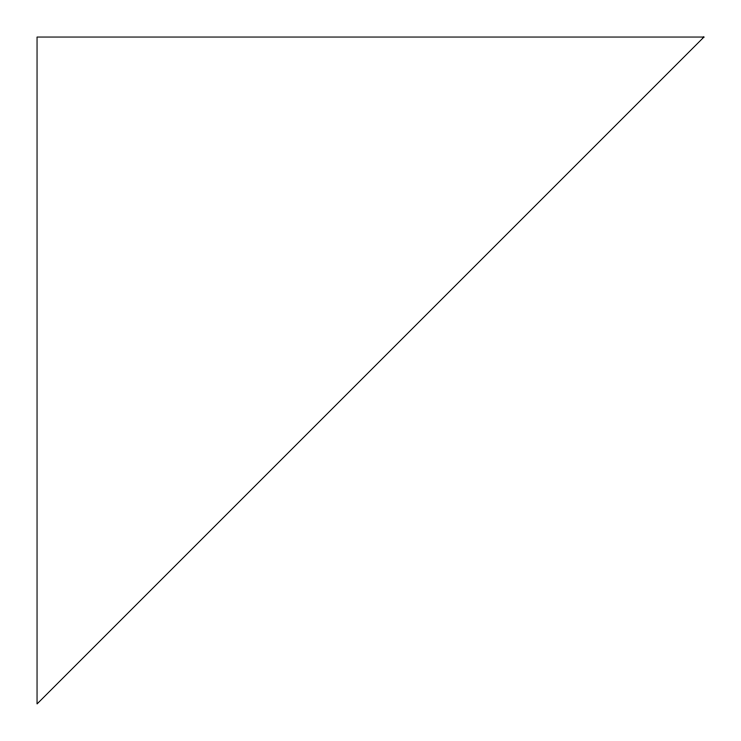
<?xml version="1.0" encoding="UTF-8"?>
<svg xmlns="http://www.w3.org/2000/svg" width="741" height="741" viewBox="0 0 741 741"><rect width="100%" height="100%" fill="white"/><g stroke="black" fill="none" stroke-linecap="round" stroke-linejoin="round"><path stroke-width="1.11" d="M703.95 37.05L37.05 703.95L37.05 37.05L703.95 37.05"/></g></svg>
